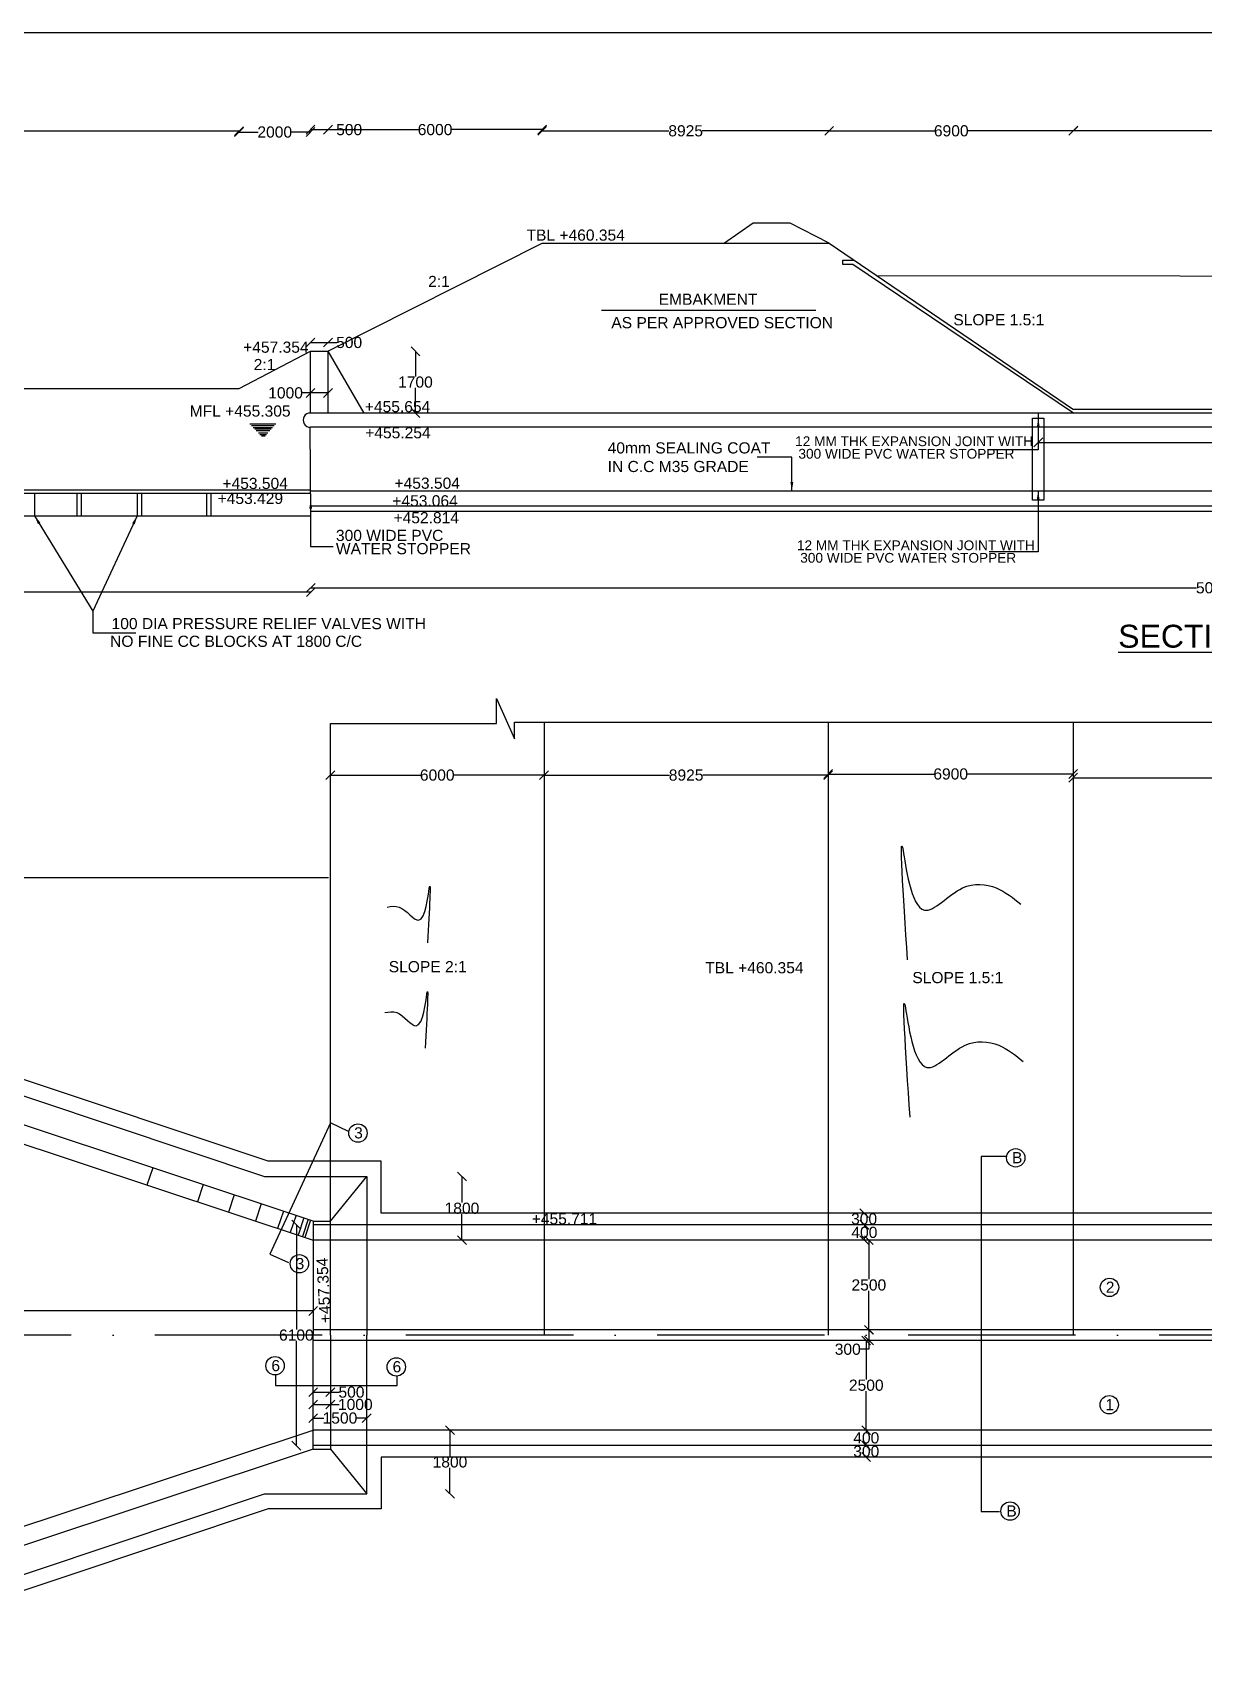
# Model space of a CAD drawing. Header units: millimetres. Extents: x 5124 to 6568637, y 2311 to 91879094.
# Drawn here: x 3592251 to 3604847, y 45939221 to 45956633 of the extents above; entities that cross this region are included whole.
import ezdxf

# ---------------------------------------------------------------- set-up
doc = ezdxf.new("R2010")
doc.units = ezdxf.units.MM
doc.header["$MEASUREMENT"] = 0
doc.linetypes.add('ACAD_ISO10W100', pattern=[18, 12, -3, 0, -3])
for name, color, linetype in [('DIMENSION', 7, 'Continuous'), ('DRAWING', 7, 'Continuous'), ('TEXT', 7, 'Continuous')]:
    doc.layers.add(name, color=color, linetype=linetype)
doc.styles.get("Standard").update_dxf_attribs({"font": 'arial.ttf', "height": 120})
doc.dimstyles.get("Standard").update_dxf_attribs({"dimtxt": 200, "dimasz": 110, "dimexe": 0.18, "dimexo": 0.0625, "dimgap": 0.09, "dimtad": 0, "dimtih": 1, "dimtoh": 1, "dimdec": 0, "dimzin": 0, "dimdsep": 46, "dimtxsty": 'Standard', "dimblk": 'OBLIQUE', "dimcen": 0.09, "dimse1": 1, "dimse2": 1, "dimadec": 0, "dimazin": 0, "dimtfac": 1, "dimtdec": 0, "dimtofl": 0, "dimtmove": 0, "dimatfit": 3, "dimfxl": 1, "dimtolj": 1, "dimtzin": 0, "dimarcsym": 0})

# ---------------------------------------------------------------- blocks, each defined once
blk = doc.blocks.new('_Oblique')
at = {"color": 0, "linetype": 'ByBlock', "lineweight": -2}
blk.add_line((-0.5, -0.5), (0.5, 0.5), dxfattribs=at)
blk = doc.blocks.new('*D78')
at = {"layer": 'Defpoints', "color": 0, "linetype": 'Continuous'}
for p in [(3594474, 45955570), (3588682, 45955535), (3594474, 45952805)]:
    blk.add_point(p, dxfattribs=at)
at = {"layer": 'DIMENSION', "color": 0, "linetype": 'Continuous', "lineweight": -2}
for p, q in [((3588682, 45955570), (3591358, 45955570)), ((3594474, 45955570), (3591798, 45955570))]:
    blk.add_line(p, q, dxfattribs=at)
at = {"layer": 'DIMENSION', "color": 0, "linetype": 'Continuous', "lineweight": -2, "xscale": 95, "yscale": 95, "zscale": 95, "rotation": 180}
blk.add_blockref('_Oblique', (3588682, 45955570), dxfattribs=at)
at = {"layer": 'DIMENSION', "color": 0, "linetype": 'Continuous', "lineweight": -2, "xscale": 95, "yscale": 95, "zscale": 95}
blk.add_blockref('_Oblique', (3594474, 45955570), dxfattribs=at)
at = {"layer": 'DIMENSION', "color": 0, "linetype": 'Continuous', "insert": (3591578, 45955570), "char_height": 120, "attachment_point": 5}
blk.add_mtext('\\A1;15050', dxfattribs=at)
blk = doc.blocks.new('*D79')
at = {"layer": 'Defpoints', "color": 0, "linetype": 'Continuous'}
for p in [(3595242, 45955561), (3595242, 45953204), (3594474, 45952805)]:
    blk.add_point(p, dxfattribs=at)
at = {"layer": 'DIMENSION', "color": 0, "linetype": 'Continuous', "lineweight": -2}
for p, q in [((3594474, 45955561), (3594678, 45955561)), ((3595242, 45955561), (3595038, 45955561))]:
    blk.add_line(p, q, dxfattribs=at)
at = {"layer": 'DIMENSION', "color": 0, "linetype": 'Continuous', "lineweight": -2, "xscale": 95, "yscale": 95, "zscale": 95, "rotation": 180}
blk.add_blockref('_Oblique', (3594474, 45955561), dxfattribs=at)
at = {"layer": 'DIMENSION', "color": 0, "linetype": 'Continuous', "lineweight": -2, "xscale": 95, "yscale": 95, "zscale": 95}
blk.add_blockref('_Oblique', (3595242, 45955561), dxfattribs=at)
at = {"layer": 'DIMENSION', "color": 0, "linetype": 'Continuous', "insert": (3594858, 45955561), "char_height": 120, "attachment_point": 5}
blk.add_mtext('\\A1;2000', dxfattribs=at)
blk = doc.blocks.new('*D80')
at = {"layer": 'Defpoints', "color": 0, "linetype": 'Continuous'}
for p in [(3595430, 45955587), (3595242, 45953204), (3595430, 45953204)]:
    blk.add_point(p, dxfattribs=at)
at = {"layer": 'DIMENSION', "color": 0, "linetype": 'Continuous', "lineweight": -2}
for p, q in [((3595242, 45955587), (3595430, 45955587)), ((3595430, 45955587), (3595526, 45955587))]:
    blk.add_line(p, q, dxfattribs=at)
at = {"layer": 'DIMENSION', "color": 0, "linetype": 'Continuous', "lineweight": -2, "xscale": 95, "yscale": 95, "zscale": 95, "rotation": 180}
blk.add_blockref('_Oblique', (3595242, 45955587), dxfattribs=at)
at = {"layer": 'DIMENSION', "color": 0, "linetype": 'Continuous', "lineweight": -2, "xscale": 95, "yscale": 95, "zscale": 95}
blk.add_blockref('_Oblique', (3595430, 45955587), dxfattribs=at)
at = {"layer": 'DIMENSION', "color": 0, "linetype": 'Continuous', "insert": (3595658, 45955587), "char_height": 120, "attachment_point": 5}
blk.add_mtext('\\A1;500', dxfattribs=at)
blk = doc.blocks.new('*D81')
at = {"layer": 'Defpoints', "color": 0, "linetype": 'Continuous'}
for p in [(3597733, 45955587), (3597733, 45954367), (3595430, 45953204)]:
    blk.add_point(p, dxfattribs=at)
at = {"layer": 'DIMENSION', "color": 0, "linetype": 'Continuous', "lineweight": -2}
for p, q in [((3595430, 45955587), (3596402, 45955587)), ((3597733, 45955587), (3596761, 45955587))]:
    blk.add_line(p, q, dxfattribs=at)
at = {"layer": 'DIMENSION', "color": 0, "linetype": 'Continuous', "lineweight": -2, "xscale": 95, "yscale": 95, "zscale": 95, "rotation": 180}
blk.add_blockref('_Oblique', (3595430, 45955587), dxfattribs=at)
at = {"layer": 'DIMENSION', "color": 0, "linetype": 'Continuous', "lineweight": -2, "xscale": 95, "yscale": 95, "zscale": 95}
blk.add_blockref('_Oblique', (3597733, 45955587), dxfattribs=at)
at = {"layer": 'DIMENSION', "color": 0, "linetype": 'Continuous', "insert": (3596582, 45955587), "char_height": 120, "attachment_point": 5}
blk.add_mtext('\\A1;6000', dxfattribs=at)
blk = doc.blocks.new('*D82')
at = {"layer": 'Defpoints', "color": 0, "linetype": 'Continuous'}
for p in [(3600820, 45955574), (3597733, 45954367), (3600820, 45954367)]:
    blk.add_point(p, dxfattribs=at)
at = {"layer": 'DIMENSION', "color": 0, "linetype": 'Continuous', "lineweight": -2}
for p, q in [((3597733, 45955574), (3599097, 45955574)), ((3600820, 45955574), (3599456, 45955574))]:
    blk.add_line(p, q, dxfattribs=at)
at = {"layer": 'DIMENSION', "color": 0, "linetype": 'Continuous', "lineweight": -2, "xscale": 95, "yscale": 95, "zscale": 95, "rotation": 180}
blk.add_blockref('_Oblique', (3597733, 45955574), dxfattribs=at)
at = {"layer": 'DIMENSION', "color": 0, "linetype": 'Continuous', "lineweight": -2, "xscale": 95, "yscale": 95, "zscale": 95}
blk.add_blockref('_Oblique', (3600820, 45955574), dxfattribs=at)
at = {"layer": 'DIMENSION', "color": 0, "linetype": 'Continuous', "insert": (3599277, 45955574), "char_height": 120, "attachment_point": 5}
blk.add_mtext('\\A1;8925', dxfattribs=at)
blk = doc.blocks.new('*D83')
at = {"layer": 'Defpoints', "color": 0, "linetype": 'Continuous'}
for p in [(3603446, 45955574), (3600820, 45954367), (3603446, 45952578)]:
    blk.add_point(p, dxfattribs=at)
at = {"layer": 'DIMENSION', "color": 0, "linetype": 'Continuous', "lineweight": -2}
for p, q in [((3600820, 45955574), (3601954, 45955574)), ((3603446, 45955574), (3602313, 45955574))]:
    blk.add_line(p, q, dxfattribs=at)
at = {"layer": 'DIMENSION', "color": 0, "linetype": 'Continuous', "lineweight": -2, "xscale": 95, "yscale": 95, "zscale": 95, "rotation": 180}
blk.add_blockref('_Oblique', (3600820, 45955574), dxfattribs=at)
at = {"layer": 'DIMENSION', "color": 0, "linetype": 'Continuous', "lineweight": -2, "xscale": 95, "yscale": 95, "zscale": 95}
blk.add_blockref('_Oblique', (3603446, 45955574), dxfattribs=at)
at = {"layer": 'DIMENSION', "color": 0, "linetype": 'Continuous', "insert": (3602133, 45955574), "char_height": 120, "attachment_point": 5}
blk.add_mtext('\\A1;6900', dxfattribs=at)
blk = doc.blocks.new('*D84')
at = {"layer": 'Defpoints', "color": 0, "linetype": 'Continuous'}
for p in [(3609024, 45955577), (3603446, 45952578), (3609024, 45952578)]:
    blk.add_point(p, dxfattribs=at)
at = {"layer": 'DIMENSION', "color": 0, "linetype": 'Continuous', "lineweight": -2}
for p, q in [((3603446, 45955577), (3606015, 45955577)), ((3609024, 45955577), (3606455, 45955577))]:
    blk.add_line(p, q, dxfattribs=at)
at = {"layer": 'DIMENSION', "color": 0, "linetype": 'Continuous', "lineweight": -2, "xscale": 95, "yscale": 95, "zscale": 95, "rotation": 180}
blk.add_blockref('_Oblique', (3603446, 45955577), dxfattribs=at)
at = {"layer": 'DIMENSION', "color": 0, "linetype": 'Continuous', "lineweight": -2, "xscale": 95, "yscale": 95, "zscale": 95}
blk.add_blockref('_Oblique', (3609024, 45955577), dxfattribs=at)
at = {"layer": 'DIMENSION', "color": 0, "linetype": 'Continuous', "insert": (3606235, 45955577), "char_height": 120, "attachment_point": 5}
blk.add_mtext('\\A1;14500', dxfattribs=at)
blk = doc.blocks.new('*D99')
at = {"layer": 'Defpoints', "color": 0, "linetype": 'Continuous'}
for p in [(3595245, 45951435), (3588520, 45950620), (3595245, 45950613)]:
    blk.add_point(p, dxfattribs=at)
at = {"layer": 'DIMENSION', "color": 0, "linetype": 'Continuous', "lineweight": -2}
for p, q in [((3588520, 45950613), (3591662, 45950613)), ((3595245, 45950613), (3592102, 45950613))]:
    blk.add_line(p, q, dxfattribs=at)
at = {"layer": 'DIMENSION', "color": 0, "linetype": 'Continuous', "lineweight": -2, "xscale": 95, "yscale": 95, "zscale": 95, "rotation": 180}
blk.add_blockref('_Oblique', (3588520, 45950613), dxfattribs=at)
at = {"layer": 'DIMENSION', "color": 0, "linetype": 'Continuous', "lineweight": -2, "xscale": 95, "yscale": 95, "zscale": 95}
blk.add_blockref('_Oblique', (3595245, 45950613), dxfattribs=at)
at = {"layer": 'DIMENSION', "color": 0, "linetype": 'Continuous', "insert": (3591882, 45950613), "char_height": 120, "attachment_point": 5}
blk.add_mtext('\\A1;17550', dxfattribs=at)
blk = doc.blocks.new('*D100')
at = {"layer": 'Defpoints', "color": 0, "linetype": 'Continuous'}
for p in [(3614752, 45951712), (3595244, 45951435), (3614752, 45950660)]:
    blk.add_point(p, dxfattribs=at)
at = {"layer": 'DIMENSION', "color": 0, "linetype": 'Continuous', "lineweight": -2}
for p, q in [((3595244, 45950660), (3604772, 45950660)), ((3614752, 45950660), (3605224, 45950660))]:
    blk.add_line(p, q, dxfattribs=at)
at = {"layer": 'DIMENSION', "color": 0, "linetype": 'Continuous', "lineweight": -2, "xscale": 95, "yscale": 95, "zscale": 95, "rotation": 180}
blk.add_blockref('_Oblique', (3595244, 45950660), dxfattribs=at)
at = {"layer": 'DIMENSION', "color": 0, "linetype": 'Continuous', "lineweight": -2, "xscale": 95, "yscale": 95, "zscale": 95}
blk.add_blockref('_Oblique', (3614752, 45950660), dxfattribs=at)
at = {"layer": 'DIMENSION', "color": 0, "linetype": 'Continuous', "insert": (3604998, 45950660), "char_height": 120, "attachment_point": 5}
blk.add_mtext('\\A1;50900', dxfattribs=at)
blk = doc.blocks.new('*D119')
at = {"layer": 'Defpoints', "color": 0, "linetype": 'Continuous'}
for p in [(3609392, 45952273), (3603069, 45952238), (3603069, 45952224)]:
    blk.add_point(p, dxfattribs=at)
at = {"layer": 'DIMENSION', "color": 0, "linetype": 'Continuous', "lineweight": -2}
for p, q in [((3603069, 45952224), (3606011, 45952224)), ((3609392, 45952224), (3606451, 45952224))]:
    blk.add_line(p, q, dxfattribs=at)
at = {"layer": 'DIMENSION', "color": 0, "linetype": 'Continuous', "lineweight": -2, "xscale": 95, "yscale": 95, "zscale": 95, "rotation": 180}
blk.add_blockref('_Oblique', (3603069, 45952224), dxfattribs=at)
at = {"layer": 'DIMENSION', "color": 0, "linetype": 'Continuous', "lineweight": -2, "xscale": 95, "yscale": 95, "zscale": 95}
blk.add_blockref('_Oblique', (3609392, 45952224), dxfattribs=at)
at = {"layer": 'DIMENSION', "color": 0, "linetype": 'Continuous', "insert": (3606231, 45952224), "char_height": 120, "attachment_point": 5}
blk.add_mtext('\\A1;16500', dxfattribs=at)
blk = doc.blocks.new('*D120')
at = {"layer": 'Defpoints', "color": 0, "linetype": 'Continuous'}
for p in [(3595430, 45953204), (3595430, 45952540), (3596371, 45952540)]:
    blk.add_point(p, dxfattribs=at)
at = {"layer": 'DIMENSION', "color": 0, "linetype": 'Continuous', "lineweight": -2}
for p, q in [((3596371, 45953204), (3596371, 45952933)), ((3596371, 45952540), (3596371, 45952810))]:
    blk.add_line(p, q, dxfattribs=at)
at = {"layer": 'DIMENSION', "color": 0, "linetype": 'Continuous', "lineweight": -2, "xscale": 95, "yscale": 95, "zscale": 95}
for p, rotation in [((3596371, 45953204), 90), ((3596371, 45952540), 270)]:
    blk.add_blockref('_Oblique', p, dxfattribs=dict(at, rotation=rotation))
at = {"layer": 'DIMENSION', "color": 0, "linetype": 'Continuous', "insert": (3596371, 45952872), "char_height": 120, "attachment_point": 5}
blk.add_mtext('\\A1;1700', dxfattribs=at)
blk = doc.blocks.new('*D121')
at = {"layer": 'Defpoints', "color": 0, "linetype": 'Continuous'}
for p in [(3595242, 45952756), (3595242, 45952756), (3595430, 45952756)]:
    blk.add_point(p, dxfattribs=at)
at = {"layer": 'DIMENSION', "color": 0, "linetype": 'Continuous', "lineweight": -2}
for p, q in [((3595242, 45952756), (3595148, 45952756)), ((3595430, 45952756), (3595242, 45952756))]:
    blk.add_line(p, q, dxfattribs=at)
at = {"layer": 'DIMENSION', "color": 0, "linetype": 'Continuous', "lineweight": -2, "xscale": 95, "yscale": 95, "zscale": 95, "rotation": 180}
blk.add_blockref('_Oblique', (3595242, 45952756), dxfattribs=at)
at = {"layer": 'DIMENSION', "color": 0, "linetype": 'Continuous', "lineweight": -2, "xscale": 95, "yscale": 95, "zscale": 95}
blk.add_blockref('_Oblique', (3595430, 45952756), dxfattribs=at)
at = {"layer": 'DIMENSION', "color": 0, "linetype": 'Continuous', "insert": (3594974, 45952756), "char_height": 120, "attachment_point": 5}
blk.add_mtext('\\A1;1000', dxfattribs=at)
blk = doc.blocks.new('*D122')
at = {"layer": 'Defpoints', "color": 0, "linetype": 'Continuous'}
for p in [(3595242, 45953204), (3595430, 45953298), (3595430, 45953204)]:
    blk.add_point(p, dxfattribs=at)
at = {"layer": 'DIMENSION', "color": 0, "linetype": 'Continuous', "lineweight": -2}
for p, q in [((3595242, 45953298), (3595430, 45953298)), ((3595430, 45953298), (3595526, 45953298))]:
    blk.add_line(p, q, dxfattribs=at)
at = {"layer": 'DIMENSION', "color": 0, "linetype": 'Continuous', "lineweight": -2, "xscale": 95, "yscale": 95, "zscale": 95, "rotation": 180}
blk.add_blockref('_Oblique', (3595242, 45953298), dxfattribs=at)
at = {"layer": 'DIMENSION', "color": 0, "linetype": 'Continuous', "lineweight": -2, "xscale": 95, "yscale": 95, "zscale": 95}
blk.add_blockref('_Oblique', (3595430, 45953298), dxfattribs=at)
at = {"layer": 'DIMENSION', "color": 0, "linetype": 'Continuous', "insert": (3595658, 45953298), "char_height": 120, "attachment_point": 5}
blk.add_mtext('\\A1;500', dxfattribs=at)
blk = doc.blocks.new('*D123')
at = {"layer": 'Defpoints', "color": 0, "linetype": 'Continuous'}
for p in [(3595456, 45948608), (3597754, 45948646), (3597754, 45948608)]:
    blk.add_point(p, dxfattribs=at)
at = {"layer": 'DIMENSION', "color": 0, "linetype": 'Continuous', "lineweight": -2}
for p, q in [((3595456, 45948646), (3596425, 45948646)), ((3597754, 45948646), (3596784, 45948646))]:
    blk.add_line(p, q, dxfattribs=at)
at = {"layer": 'DIMENSION', "color": 0, "linetype": 'Continuous', "lineweight": -2, "xscale": 95, "yscale": 95, "zscale": 95, "rotation": 180}
blk.add_blockref('_Oblique', (3595456, 45948646), dxfattribs=at)
at = {"layer": 'DIMENSION', "color": 0, "linetype": 'Continuous', "lineweight": -2, "xscale": 95, "yscale": 95, "zscale": 95}
blk.add_blockref('_Oblique', (3597754, 45948646), dxfattribs=at)
at = {"layer": 'DIMENSION', "color": 0, "linetype": 'Continuous', "insert": (3596605, 45948646), "char_height": 120, "attachment_point": 5}
blk.add_mtext('\\A1;6000', dxfattribs=at)
blk = doc.blocks.new('*D124')
at = {"layer": 'Defpoints', "color": 0, "linetype": 'Continuous'}
for p in [(3597754, 45948646), (3600810, 45948646), (3600810, 45948646)]:
    blk.add_point(p, dxfattribs=at)
at = {"layer": 'DIMENSION', "color": 0, "linetype": 'Continuous', "lineweight": -2}
for p, q in [((3597754, 45948646), (3599102, 45948646)), ((3600810, 45948646), (3599462, 45948646))]:
    blk.add_line(p, q, dxfattribs=at)
at = {"layer": 'DIMENSION', "color": 0, "linetype": 'Continuous', "lineweight": -2, "xscale": 95, "yscale": 95, "zscale": 95, "rotation": 180}
blk.add_blockref('_Oblique', (3597754, 45948646), dxfattribs=at)
at = {"layer": 'DIMENSION', "color": 0, "linetype": 'Continuous', "lineweight": -2, "xscale": 95, "yscale": 95, "zscale": 95}
blk.add_blockref('_Oblique', (3600810, 45948646), dxfattribs=at)
at = {"layer": 'DIMENSION', "color": 0, "linetype": 'Continuous', "insert": (3599282, 45948646), "char_height": 120, "attachment_point": 5}
blk.add_mtext('\\A1;8925', dxfattribs=at)
blk = doc.blocks.new('*D125')
at = {"layer": 'Defpoints', "color": 0, "linetype": 'Continuous'}
for p in [(3600810, 45948764), (3603444, 45948764), (3603444, 45948658)]:
    blk.add_point(p, dxfattribs=at)
at = {"layer": 'DIMENSION', "color": 0, "linetype": 'Continuous', "lineweight": -2}
for p, q in [((3600810, 45948658), (3601948, 45948658)), ((3603444, 45948658), (3602306, 45948658))]:
    blk.add_line(p, q, dxfattribs=at)
at = {"layer": 'DIMENSION', "color": 0, "linetype": 'Continuous', "lineweight": -2, "xscale": 95, "yscale": 95, "zscale": 95, "rotation": 180}
blk.add_blockref('_Oblique', (3600810, 45948658), dxfattribs=at)
at = {"layer": 'DIMENSION', "color": 0, "linetype": 'Continuous', "lineweight": -2, "xscale": 95, "yscale": 95, "zscale": 95}
blk.add_blockref('_Oblique', (3603444, 45948658), dxfattribs=at)
at = {"layer": 'DIMENSION', "color": 0, "linetype": 'Continuous', "insert": (3602127, 45948658), "char_height": 120, "attachment_point": 5}
blk.add_mtext('\\A1;6900', dxfattribs=at)
blk = doc.blocks.new('*D126')
at = {"layer": 'Defpoints', "color": 0, "linetype": 'Continuous'}
for p in [(3603444, 45948658), (3609013, 45948658), (3609013, 45948618)]:
    blk.add_point(p, dxfattribs=at)
at = {"layer": 'DIMENSION', "color": 0, "linetype": 'Continuous', "lineweight": -2}
for p, q in [((3603444, 45948618), (3606008, 45948618)), ((3609013, 45948618), (3606448, 45948618))]:
    blk.add_line(p, q, dxfattribs=at)
at = {"layer": 'DIMENSION', "color": 0, "linetype": 'Continuous', "lineweight": -2, "xscale": 95, "yscale": 95, "zscale": 95, "rotation": 180}
blk.add_blockref('_Oblique', (3603444, 45948618), dxfattribs=at)
at = {"layer": 'DIMENSION', "color": 0, "linetype": 'Continuous', "lineweight": -2, "xscale": 95, "yscale": 95, "zscale": 95}
blk.add_blockref('_Oblique', (3609013, 45948618), dxfattribs=at)
at = {"layer": 'DIMENSION', "color": 0, "linetype": 'Continuous', "insert": (3606228, 45948618), "char_height": 120, "attachment_point": 5}
blk.add_mtext('\\A1;14500', dxfattribs=at)
blk = doc.blocks.new('*D135')
at = {"layer": 'Defpoints', "color": 0, "linetype": 'Continuous'}
for p in [(3588516, 45942873), (3595271, 45942884), (3595271, 45942873)]:
    blk.add_point(p, dxfattribs=at)
at = {"layer": 'DIMENSION', "color": 0, "linetype": 'Continuous', "lineweight": -2}
for p, q in [((3588516, 45942884), (3591673, 45942884)), ((3595271, 45942884), (3592113, 45942884))]:
    blk.add_line(p, q, dxfattribs=at)
at = {"layer": 'DIMENSION', "color": 0, "linetype": 'Continuous', "lineweight": -2, "xscale": 95, "yscale": 95, "zscale": 95, "rotation": 180}
blk.add_blockref('_Oblique', (3588516, 45942884), dxfattribs=at)
at = {"layer": 'DIMENSION', "color": 0, "linetype": 'Continuous', "lineweight": -2, "xscale": 95, "yscale": 95, "zscale": 95}
blk.add_blockref('_Oblique', (3595271, 45942884), dxfattribs=at)
at = {"layer": 'DIMENSION', "color": 0, "linetype": 'Continuous', "insert": (3591893, 45942884), "char_height": 120, "attachment_point": 5}
blk.add_mtext('\\A1;17550', dxfattribs=at)
blk = doc.blocks.new('*D142')
at = {"layer": 'Defpoints', "color": 0, "linetype": 'Continuous'}
for p in [(3595271, 45943812), (3595090, 45941436), (3595271, 45941436)]:
    blk.add_point(p, dxfattribs=at)
at = {"layer": 'DIMENSION', "color": 0, "linetype": 'Continuous', "lineweight": -2}
for p, q in [((3595090, 45943812), (3595090, 45942685)), ((3595090, 45941436), (3595090, 45942563))]:
    blk.add_line(p, q, dxfattribs=at)
at = {"layer": 'DIMENSION', "color": 0, "linetype": 'Continuous', "lineweight": -2, "xscale": 95, "yscale": 95, "zscale": 95}
for p, rotation in [((3595090, 45943812), 90), ((3595090, 45941436), 270)]:
    blk.add_blockref('_Oblique', p, dxfattribs=dict(at, rotation=rotation))
at = {"layer": 'DIMENSION', "color": 0, "linetype": 'Continuous', "insert": (3595090, 45942624), "char_height": 120, "attachment_point": 5}
blk.add_mtext('\\A1;6100', dxfattribs=at)
blk = doc.blocks.new('*D143')
at = {"layer": 'Defpoints', "color": 0, "linetype": 'Continuous'}
for p in [(3595847, 45944330), (3595847, 45943645), (3596871, 45943645)]:
    blk.add_point(p, dxfattribs=at)
at = {"layer": 'DIMENSION', "color": 0, "linetype": 'Continuous', "lineweight": -2}
for p, q in [((3596871, 45944330), (3596871, 45944049)), ((3596871, 45943645), (3596871, 45943926))]:
    blk.add_line(p, q, dxfattribs=at)
at = {"layer": 'DIMENSION', "color": 0, "linetype": 'Continuous', "lineweight": -2, "xscale": 95, "yscale": 95, "zscale": 95}
for p, rotation in [((3596871, 45944330), 90), ((3596871, 45943645), 270)]:
    blk.add_blockref('_Oblique', p, dxfattribs=dict(at, rotation=rotation))
at = {"layer": 'DIMENSION', "color": 0, "linetype": 'Continuous', "insert": (3596871, 45943988), "char_height": 120, "attachment_point": 5}
blk.add_mtext('\\A1;1800', dxfattribs=at)
blk = doc.blocks.new('*D144')
at = {"layer": 'Defpoints', "color": 0, "linetype": 'Continuous'}
for p in [(3595847, 45941603), (3596742, 45941603), (3595847, 45940918)]:
    blk.add_point(p, dxfattribs=at)
at = {"layer": 'DIMENSION', "color": 0, "linetype": 'Continuous', "lineweight": -2}
for p, q in [((3596742, 45941603), (3596742, 45941322)), ((3596742, 45940918), (3596742, 45941199))]:
    blk.add_line(p, q, dxfattribs=at)
at = {"layer": 'DIMENSION', "color": 0, "linetype": 'Continuous', "lineweight": -2, "xscale": 95, "yscale": 95, "zscale": 95}
for p, rotation in [((3596742, 45941603), 90), ((3596742, 45940918), 270)]:
    blk.add_blockref('_Oblique', p, dxfattribs=dict(at, rotation=rotation))
at = {"layer": 'DIMENSION', "color": 0, "linetype": 'Continuous', "insert": (3596742, 45941260), "char_height": 120, "attachment_point": 5}
blk.add_mtext('\\A1;1800', dxfattribs=at)
blk = doc.blocks.new('*D145')
at = {"layer": 'Defpoints', "color": 0, "linetype": 'Continuous'}
for p in [(3595271, 45941732), (3595847, 45941732), (3595847, 45941732)]:
    blk.add_point(p, dxfattribs=at)
at = {"layer": 'DIMENSION', "color": 0, "linetype": 'Continuous', "lineweight": -2}
for p, q in [((3595271, 45941732), (3595386, 45941732)), ((3595847, 45941732), (3595732, 45941732))]:
    blk.add_line(p, q, dxfattribs=at)
at = {"layer": 'DIMENSION', "color": 0, "linetype": 'Continuous', "lineweight": -2, "xscale": 95, "yscale": 95, "zscale": 95, "rotation": 180}
blk.add_blockref('_Oblique', (3595271, 45941732), dxfattribs=at)
at = {"layer": 'DIMENSION', "color": 0, "linetype": 'Continuous', "lineweight": -2, "xscale": 95, "yscale": 95, "zscale": 95}
blk.add_blockref('_Oblique', (3595847, 45941732), dxfattribs=at)
at = {"layer": 'DIMENSION', "color": 0, "linetype": 'Continuous', "insert": (3595559, 45941732), "char_height": 120, "attachment_point": 5}
blk.add_mtext('\\A1;1500', dxfattribs=at)
blk = doc.blocks.new('*D146')
at = {"layer": 'Defpoints', "color": 0, "linetype": 'Continuous'}
for p in [(3595271, 45941878), (3595456, 45941878), (3595456, 45941878)]:
    blk.add_point(p, dxfattribs=at)
at = {"layer": 'DIMENSION', "color": 0, "linetype": 'Continuous', "lineweight": -2}
for p, q in [((3595271, 45941878), (3595456, 45941878)), ((3595456, 45941878), (3595551, 45941878))]:
    blk.add_line(p, q, dxfattribs=at)
at = {"layer": 'DIMENSION', "color": 0, "linetype": 'Continuous', "lineweight": -2, "xscale": 95, "yscale": 95, "zscale": 95, "rotation": 180}
blk.add_blockref('_Oblique', (3595271, 45941878), dxfattribs=at)
at = {"layer": 'DIMENSION', "color": 0, "linetype": 'Continuous', "lineweight": -2, "xscale": 95, "yscale": 95, "zscale": 95}
blk.add_blockref('_Oblique', (3595456, 45941878), dxfattribs=at)
at = {"layer": 'DIMENSION', "color": 0, "linetype": 'Continuous', "insert": (3595724, 45941878), "char_height": 120, "attachment_point": 5}
blk.add_mtext('\\A1;1000', dxfattribs=at)
blk = doc.blocks.new('*D147')
at = {"layer": 'Defpoints', "color": 0, "linetype": 'Continuous'}
for p in [(3595271, 45942011), (3595456, 45942011), (3595456, 45942011)]:
    blk.add_point(p, dxfattribs=at)
at = {"layer": 'DIMENSION', "color": 0, "linetype": 'Continuous', "lineweight": -2}
for p, q in [((3595271, 45942011), (3595456, 45942011)), ((3595456, 45942011), (3595551, 45942011))]:
    blk.add_line(p, q, dxfattribs=at)
at = {"layer": 'DIMENSION', "color": 0, "linetype": 'Continuous', "lineweight": -2, "xscale": 95, "yscale": 95, "zscale": 95, "rotation": 180}
blk.add_blockref('_Oblique', (3595271, 45942011), dxfattribs=at)
at = {"layer": 'DIMENSION', "color": 0, "linetype": 'Continuous', "lineweight": -2, "xscale": 95, "yscale": 95, "zscale": 95}
blk.add_blockref('_Oblique', (3595456, 45942011), dxfattribs=at)
at = {"layer": 'DIMENSION', "color": 0, "linetype": 'Continuous', "insert": (3595683, 45942011), "char_height": 120, "attachment_point": 5}
blk.add_mtext('\\A1;500', dxfattribs=at)
blk = doc.blocks.new('*D148')
at = {"layer": 'Defpoints', "color": 0, "linetype": 'Continuous'}
for p in [(3601196, 45943935), (3601196, 45943935), (3601196, 45943812)]:
    blk.add_point(p, dxfattribs=at)
at = {"layer": 'DIMENSION', "color": 0, "linetype": 'Continuous', "lineweight": -2}
for p, q in [((3601196, 45943935), (3601196, 45943935)), ((3601196, 45943812), (3601196, 45943812))]:
    blk.add_line(p, q, dxfattribs=at)
at = {"layer": 'DIMENSION', "color": 0, "linetype": 'Continuous', "lineweight": -2, "xscale": 95, "yscale": 95, "zscale": 95}
for p, rotation in [((3601196, 45943935), 90), ((3601196, 45943812), 270)]:
    blk.add_blockref('_Oblique', p, dxfattribs=dict(at, rotation=rotation))
at = {"layer": 'DIMENSION', "color": 0, "linetype": 'Continuous', "insert": (3601196, 45943874), "char_height": 120, "attachment_point": 5}
blk.add_mtext('\\A1;300', dxfattribs=at)
blk = doc.blocks.new('*D149')
at = {"layer": 'Defpoints', "color": 0, "linetype": 'Continuous'}
for p in [(3601420, 45943812), (3601199, 45943645), (3601420, 45943645)]:
    blk.add_point(p, dxfattribs=at)
at = {"layer": 'DIMENSION', "color": 0, "linetype": 'Continuous', "lineweight": -2}
for p, q in [((3601199, 45943812), (3601199, 45943790)), ((3601199, 45943645), (3601199, 45943667))]:
    blk.add_line(p, q, dxfattribs=at)
at = {"layer": 'DIMENSION', "color": 0, "linetype": 'Continuous', "lineweight": -2, "xscale": 95, "yscale": 95, "zscale": 95}
for p, rotation in [((3601199, 45943812), 90), ((3601199, 45943645), 270)]:
    blk.add_blockref('_Oblique', p, dxfattribs=dict(at, rotation=rotation))
at = {"layer": 'DIMENSION', "color": 0, "linetype": 'Continuous', "insert": (3601199, 45943729), "char_height": 120, "attachment_point": 5}
blk.add_mtext('\\A1;400', dxfattribs=at)
blk = doc.blocks.new('*D150')
at = {"layer": 'Defpoints', "color": 0, "linetype": 'Continuous'}
for p in [(3601199, 45943645), (3601199, 45942681), (3601247, 45942681)]:
    blk.add_point(p, dxfattribs=at)
at = {"layer": 'DIMENSION', "color": 0, "linetype": 'Continuous', "lineweight": -2}
for p, q in [((3601247, 45943645), (3601247, 45943225)), ((3601247, 45942681), (3601247, 45943102))]:
    blk.add_line(p, q, dxfattribs=at)
at = {"layer": 'DIMENSION', "color": 0, "linetype": 'Continuous', "lineweight": -2, "xscale": 95, "yscale": 95, "zscale": 95}
for p, rotation in [((3601247, 45943645), 90), ((3601247, 45942681), 270)]:
    blk.add_blockref('_Oblique', p, dxfattribs=dict(at, rotation=rotation))
at = {"layer": 'DIMENSION', "color": 0, "linetype": 'Continuous', "insert": (3601247, 45943163), "char_height": 120, "attachment_point": 5}
blk.add_mtext('\\A1;2500', dxfattribs=at)
blk = doc.blocks.new('*D151')
at = {"layer": 'Defpoints', "color": 0, "linetype": 'Continuous'}
for p in [(3601248, 45942681), (3601248, 45942567), (3601248, 45942567)]:
    blk.add_point(p, dxfattribs=at)
at = {"layer": 'DIMENSION', "color": 0, "linetype": 'Continuous', "lineweight": -2}
for p, q in [((3601248, 45942681), (3601248, 45942567)), ((3601248, 45942567), (3601248, 45942472)), ((3601248, 45942472), (3601152, 45942472))]:
    blk.add_line(p, q, dxfattribs=at)
at = {"layer": 'DIMENSION', "color": 0, "linetype": 'Continuous', "lineweight": -2, "xscale": 95, "yscale": 95, "zscale": 95}
for p, rotation in [((3601248, 45942681), 90), ((3601248, 45942567), 270)]:
    blk.add_blockref('_Oblique', p, dxfattribs=dict(at, rotation=rotation))
at = {"layer": 'DIMENSION', "color": 0, "linetype": 'Continuous', "insert": (3601020, 45942472), "char_height": 120, "attachment_point": 5}
blk.add_mtext('\\A1;300', dxfattribs=at)
blk = doc.blocks.new('*D152')
at = {"layer": 'Defpoints', "color": 0, "linetype": 'Continuous'}
for p in [(3601219, 45942567), (3601248, 45942567), (3601251, 45941603)]:
    blk.add_point(p, dxfattribs=at)
at = {"layer": 'DIMENSION', "color": 0, "linetype": 'Continuous', "lineweight": -2}
for p, q in [((3601219, 45942567), (3601219, 45942146)), ((3601219, 45941603), (3601219, 45942023))]:
    blk.add_line(p, q, dxfattribs=at)
at = {"layer": 'DIMENSION', "color": 0, "linetype": 'Continuous', "lineweight": -2, "xscale": 95, "yscale": 95, "zscale": 95}
for p, rotation in [((3601219, 45942567), 90), ((3601219, 45941603), 270)]:
    blk.add_blockref('_Oblique', p, dxfattribs=dict(at, rotation=rotation))
at = {"layer": 'DIMENSION', "color": 0, "linetype": 'Continuous', "insert": (3601219, 45942085), "char_height": 120, "attachment_point": 5}
blk.add_mtext('\\A1;2500', dxfattribs=at)
blk = doc.blocks.new('*D153')
at = {"layer": 'Defpoints', "color": 0, "linetype": 'Continuous'}
for p in [(3601219, 45941603), (3601219, 45941436), (3601219, 45941436)]:
    blk.add_point(p, dxfattribs=at)
at = {"layer": 'DIMENSION', "color": 0, "linetype": 'Continuous', "lineweight": -2}
for p, q in [((3601219, 45941603), (3601219, 45941581)), ((3601219, 45941436), (3601219, 45941458))]:
    blk.add_line(p, q, dxfattribs=at)
at = {"layer": 'DIMENSION', "color": 0, "linetype": 'Continuous', "lineweight": -2, "xscale": 95, "yscale": 95, "zscale": 95}
for p, rotation in [((3601219, 45941603), 90), ((3601219, 45941436), 270)]:
    blk.add_blockref('_Oblique', p, dxfattribs=dict(at, rotation=rotation))
at = {"layer": 'DIMENSION', "color": 0, "linetype": 'Continuous', "insert": (3601219, 45941519), "char_height": 120, "attachment_point": 5}
blk.add_mtext('\\A1;400', dxfattribs=at)
blk = doc.blocks.new('*D154')
at = {"layer": 'Defpoints', "color": 0, "linetype": 'Continuous'}
for p in [(3601219, 45941436), (3601219, 45941313), (3601219, 45941313)]:
    blk.add_point(p, dxfattribs=at)
at = {"layer": 'DIMENSION', "color": 0, "linetype": 'Continuous', "lineweight": -2}
for p, q in [((3601219, 45941436), (3601219, 45941436)), ((3601219, 45941313), (3601219, 45941313))]:
    blk.add_line(p, q, dxfattribs=at)
at = {"layer": 'DIMENSION', "color": 0, "linetype": 'Continuous', "lineweight": -2, "xscale": 95, "yscale": 95, "zscale": 95}
for p, rotation in [((3601219, 45941436), 90), ((3601219, 45941313), 270)]:
    blk.add_blockref('_Oblique', p, dxfattribs=dict(at, rotation=rotation))
at = {"layer": 'DIMENSION', "color": 0, "linetype": 'Continuous', "insert": (3601219, 45941374), "char_height": 120, "attachment_point": 5}
blk.add_mtext('\\A1;300', dxfattribs=at)

msp = doc.modelspace()

# ---------------------------------------------------------------- linework, layer by layer
at = {"layer": 'DIMENSION', "linetype": 'Continuous'}
msp.add_lwpolyline([(3592901, 45950409.5), (3592901, 45950178), (3593364, 45950178)], dxfattribs=at)
for centre in [(3595752.2, 45944797.3), (3602826.7, 45944530.8), (3595122.8, 45943391.2), (3603835.2, 45943137.8), (3594861.8, 45942294.8), (3596165.3, 45942282.7), (3603831.7, 45941875.3), (3602766.2, 45940731.8)]:
    msp.add_circle(centre, 98.8, dxfattribs=at)
at = {"layer": 'DRAWING', "linetype": 'Continuous'}
for points in [[(3584558.5, 45956633), (3629157, 45956633), (3629157, 45928571.5), (3584558.5, 45928571.5)], [(3603008, 45952484.5), (3603128.5, 45952484.5), (3603128.5, 45951601.5), (3603008, 45951601.5)]]:
    msp.add_lwpolyline(points, close=True, dxfattribs=at)
for points in [[(3600820, 45954367.1), (3600399.7, 45954582.5), (3600002.6, 45954582.5), (3599692.9, 45954367.1)], [(3595430.5, 45953204), (3597733.1, 45954367.1), (3600820, 45954367.1), (3603446.5, 45952578.5)], [(3603446.5, 45952539.5), (3601075.8, 45954138.7), (3600967.9, 45954138.7), (3600967.9, 45954183.5), (3601088.2, 45954184.5)], [(3601329.9, 45954019.9), (3611130.2, 45954007.6)], [(3598372.9, 45953646.2), (3600677.9, 45953646.2)], [(3588497.5, 45951675.1), (3588497.5, 45952805.3), (3594473.6, 45952805.3), (3595242.5, 45953204)], [(3595242.5, 45952539.5), (3595242.5, 45953204), (3595430.5, 45953204), (3595430.5, 45952539.5)], [(3595430.5, 45953204), (3595816.9, 45952539.5)], [(3609339.5, 45952539.5), (3595242.5, 45952539.5)], [(3603069, 45952539.5), (3603069, 45952387.5)], [(3609023.5, 45952578.5), (3603446.5, 45952578.5)], [(3594588.4, 45952424.7), (3594867.9, 45952424.7)], [(3594606.6, 45952405.6), (3594851.7, 45952405.6)], [(3594626.1, 45952385.1), (3594834.4, 45952385.1)], [(3594642, 45952368.5), (3594820.3, 45952368.5)], [(3594658.1, 45952351.6), (3594806, 45952351.6)], [(3594682.5, 45952326.1), (3594784.4, 45952326.1)], [(3594698.1, 45952309.7), (3594770.5, 45952309.7)], [(3594713.9, 45952293.1), (3594756.5, 45952293.1)], [(3595245, 45951435), (3595239.4, 45952387.4)], [(3609339.5, 45952387.5), (3595242.5, 45952387.5)], [(3588497.5, 45951675.1), (3588346.6, 45951675.1), (3588346.6, 45951241.4), (3588514.4, 45951241.4), (3588524.7, 45951241.4), (3588579, 45951434.5), (3595245, 45951435)], [(3595243.4, 45951709.8), (3588497.3, 45951709.8)], [(3595243.6, 45951675.1), (3588497.5, 45951675.1)], [(3592274.7, 45951675.1), (3592274.7, 45951434.6)], [(3592730.8, 45951675.1), (3592730.8, 45951434.6)], [(3592777.5, 45951675.1), (3592777.6, 45951434.6)], [(3593378.5, 45951675.1), (3593378.6, 45951434.6)], [(3593425.3, 45951675.1), (3593425.3, 45951434.6)], [(3594123.6, 45951675.1), (3594123.6, 45951434.6)], [(3594170.3, 45951675.1), (3594170.4, 45951434.6)], [(3603068, 45951703.5), (3603068, 45951538)], [(3609339.5, 45951538), (3595242.5, 45951538)], [(3609339.5, 45951480.5), (3595242.5, 45951480.5)], [(3595456, 45949199.6), (3597242, 45949199.6), (3597242, 45949470.6), (3597436.4, 45949037.1), (3597436.4, 45949214), (3606239, 45949214), (3608429.7, 45949214), (3608560.4, 45949033.6), (3608560.4, 45949377.1), (3608691.1, 45949177.9), (3613492.7, 45949177.9), (3613635.1, 45948998.2), (3613635.1, 45949362.7), (3613747.8, 45949170.1), (3614567.7, 45949170.1), (3614567.7, 45949122.4), (3622276, 45949122.4), (3622276, 45948165.3), (3622129.8, 45948165.3), (3622426.3, 45948065.2), (3622234.2, 45948065.2), (3622234.2, 45940408.6)], [(3595456, 45942624), (3595456, 45949199.6)], [(3597753.5, 45949214), (3597753.5, 45942624)], [(3600810, 45949214), (3600810, 45942624)], [(3603444.1, 45949214), (3603444.1, 45942624)], [(3596003.4, 45944493.2), (3594788.6, 45944493.2), (3589186.2, 45946361.1), (3589186.2, 45947933.6), (3588356.2, 45947933.6), (3588356.2, 45945884.5), (3588518.5, 45945884.5), (3595271, 45943645.1)], [(3595271, 45943850.7), (3588724, 45946026.9), (3588724, 45947771), (3588522.4, 45947771), (3588522.4, 45942624)], [(3588724, 45947771), (3589016, 45947771), (3589016, 45946248.1), (3594747.3, 45944330), (3595847.1, 45944330), (3595847.1, 45942624)], [(3588724, 45947543.8), (3595436.8, 45947543.8)], [(3595651, 45944815.5), (3595456, 45944906.5), (3594806, 45943495), (3595005.5, 45943405.5)], [(3593545.6, 45944424.2), (3593483.7, 45944237.8)], [(3596003.4, 45943935.2), (3596003.4, 45944493.2)], [(3602728, 45944543.5), (3602454, 45944543.5), (3602454, 45940727.5), (3602651.5, 45940727.5)], [(3595456.2, 45943850.7), (3595847.1, 45944330)], [(3594087.8, 45944244.4), (3594026, 45944057.9)], [(3594422.2, 45944133.5), (3594360.3, 45943947.1)], [(3594713, 45944037), (3594651.2, 45943850.6)], [(3594951, 45943958.1), (3594889.2, 45943771.7)], [(3595086.7, 45943913.1), (3595024.9, 45943726.7)], [(3613828.1, 45943935.2), (3596003.4, 45943935.2)], [(3595171.5, 45943885), (3595109.7, 45943698.5)], [(3595217, 45943869.9), (3595155.1, 45943683.5)], [(3595243.4, 45943861.1), (3595181.6, 45943674.7)], [(3595243.4, 45943861.1), (3595181.6, 45943674.7)], [(3595271, 45943850.7), (3595271, 45942624)], [(3595271, 45943850.7), (3595456.2, 45943850.7)], [(3614741.6, 45943812), (3595271, 45943812)], [(3614741.6, 45943645.1), (3595271, 45943645.1)], [(3614741.6, 45942681.4), (3595271, 45942681.4)], [(3588724, 45937477), (3589016, 45937477), (3589016, 45938999.9), (3594747.3, 45940918), (3595847.1, 45940918), (3595847.1, 45942624)], [(3595271, 45941397.3), (3595271, 45942624)], [(3614741.6, 45942566.6), (3595271, 45942566.6)], [(3595456, 45942624), (3595456, 45941397.3)], [(3594864.5, 45942193), (3594864.5, 45942082.5), (3596175, 45942082.5), (3596175, 45942186.5)], [(3596003.4, 45940754.8), (3594788.6, 45940754.8), (3589186.2, 45938886.9), (3589186.2, 45937314.4), (3588356.2, 45937314.4), (3588356.2, 45939363.5), (3588518.5, 45939363.5), (3595271, 45941602.9)], [(3614741.6, 45941602.9), (3595271, 45941602.9)], [(3595271, 45941397.3), (3588724, 45939221.1), (3588724, 45937477), (3588522.4, 45937477), (3588522.4, 45939363.5)], [(3614741.6, 45941436), (3595271, 45941436)], [(3595271, 45941397.3), (3595456.2, 45941397.3)], [(3595456.2, 45941397.3), (3595847.1, 45940918)], [(3613828.1, 45941312.8), (3596003.4, 45941312.8)], [(3596003.4, 45941312.8), (3596003.4, 45940754.8)]]:
    msp.add_lwpolyline(points, dxfattribs=at)
at = {"layer": 'DRAWING', "linetype": 'Continuous', "const_width": 12}
msp.add_lwpolyline([(3609392, 45951701.5), (3595242.5, 45951701.5)], dxfattribs=at)
at = {"layer": 'DRAWING', "linetype": 'ACAD_ISO10W100', "ltscale": 150}
msp.add_lwpolyline([(3622370, 45942624), (3585220.5, 45942624)], dxfattribs=at)
at = {"layer": 'DRAWING', "linetype": 'Continuous'}
msp.add_arc((3595239, 45952463.5), 76.1, 87.36324, 272.63676, dxfattribs=at)
for points in [[(3601663.8, 45946660.6), (3601614.4, 45947835.3), (3601844.6, 45947194.6), (3602255.8, 45947432.8), (3602617.7, 45947432.8), (3602880.9, 45947260.3)], [(3596067.3, 45947227), (3596195.2, 45947227), (3596405, 45947086.5), (3596520.1, 45947428.9), (3596499.7, 45946843.8)], [(3596041.8, 45946092.4), (3596169.7, 45946092.4), (3596379.5, 45945951.9), (3596494.6, 45946294.3), (3596474.1, 45945709.2)], [(3601689.9, 45944968.5), (3601640.6, 45946143.2), (3601870.8, 45945502.5), (3602282, 45945740.6), (3602643.8, 45945740.6), (3602907, 45945568.1)]]:
    msp.add_spline(points, degree=3, dxfattribs=at)

# ---------------------------------------------------------------- texts
at = {"layer": 'TEXT'}
for s, height, p in [('TBL +460.354', 120, (3597565.2, 45954393.2)), ('2:1', 120, (3596507.2, 45953894.7)), ('EMBAKMENT', 120, (3598986.5, 45953703.5)), ('AS PER APPROVED SECTION', 120, (3598477.5, 45953451.5)), ('SLOPE 1.5:1', 120, (3602155.5, 45953483)), ('+457.354', 120, (3594518.1, 45953188)), ('2:1', 120, (3594631.6, 45953001)), ('MFL +455.305', 120, (3593942.7, 45952501.1)), ('+455.654', 120, (3595826.6, 45952548.6)), ('+455.254', 120, (3595830.6, 45952268)), ('12 MM THK EXPANSION JOINT WITH ', 105, (3600454.1, 45952183.9)), ('300 WIDE PVC WATER STOPPER  ', 105, (3600489.6, 45952049.3)), ('+453.504', 120, (3594295.1, 45951723.1)), ('+453.504', 120, (3596145.6, 45951725.5)), ('+453.429', 120, (3594243.6, 45951562.1)), ('+453.064', 120, (3596122.5, 45951535.6)), ('+452.814', 120, (3596135.1, 45951354.1)), (' WATER STOPPER  ', 120, (3595469, 45951021.5)), ('12 MM THK EXPANSION JOINT WITH ', 105, (3600473.5, 45951065)), ('300 WIDE PVC WATER STOPPER  ', 105, (3600509, 45950930.4)), ('100 DIA PRESSURE RELIEF VALVES WITH ', 120, (3593102.9, 45950215.7)), ('%%USECTIONAL ELEVATION (A-A)', 246.09, (3603928.9, 45950017)), ('NO FINE CC BLOCKS AT 1800 C/C', 120, (3593086.9, 45950025.5)), ('SLOPE 2:1', 120, (3596083.5, 45946526.5)), ('TBL +460.354', 120, (3599487.1, 45946514.9)), ('SLOPE 1.5:1', 120, (3601714.5, 45946409)), ('3', 120, (3595711.9, 45944739.2)), ('B', 120, (3602786.4, 45944472.7)), ('+455.711', 120, (3597621.6, 45943815.4)), ('3', 120, (3595082.4, 45943333.1)), ('2', 120, (3603794.9, 45943079.6)), ('6', 120, (3594821.4, 45942236.7)), ('6', 120, (3596124.9, 45942224.6)), ('1', 120, (3603791.4, 45941817.1)), ('B', 120, (3602725.9, 45940673.6))]:
    msp.add_text(s, height=height, dxfattribs=at).set_placement(p)
msp.add_text('+457.354', height=120, rotation=92.96926, dxfattribs=at).set_placement((3595461.5, 45942756.3))
at = {"layer": 'TEXT', "char_height": 120, "attachment_point": 1}
for s, insert, width in [('40mm SEALING COAT IN C.C M35 GRADE', (3598438.1, 45952224.9), 1903.249), ('300 WIDE PVC', (3595515.9, 45951283.9), 1450.704)]:
    msp.add_mtext(s, dxfattribs=dict(at, insert=insert, width=width))

# ---------------------------------------------------------------- dimensions: what is measured, and where the dimension line sits
at = {"layer": 'DIMENSION', "linetype": 'Continuous'}
for base, p1, p2, text, picture, middle in [((3594473.6, 45955570), (3588681.5, 45955535), (3594473.6, 45952805.3), '15050', '*D78', (3591577.6, 45955570)), ((3595242.5, 45955561), (3594473.6, 45952805.3), (3595242.5, 45953204), '2000', '*D79', (3594858.1, 45955561)), ((3595430.5, 45955587), (3595242.5, 45953204), (3595430.5, 45953204), '500', '*D80', (3595658, 45955587)), ((3597733.1, 45955587), (3595430.5, 45953204), (3597733.1, 45954367.1), '6000', '*D81', (3596581.8, 45955587)), ((3600820, 45955573.5), (3597733.1, 45954367.1), (3600820, 45954367.1), '8925', '*D82', (3599276.5, 45955573.5)), ((3603446.5, 45955574.5), (3600820, 45954367.1), (3603446.5, 45952578.5), '6900', '*D83', (3602133.3, 45955574.5)), ((3609023.5, 45955577), (3603446.5, 45952578.5), (3609023.5, 45952578.5), '14500', '*D84', (3606235, 45955577)), ((3595430.5, 45953298), (3595242.5, 45953204), (3595430.5, 45953204), '500', '*D122', (3595658, 45953298)), ((3595242.5, 45952756.5), (3595430.5, 45952756.5), (3595242.5, 45952756.5), '1000', '*D121', (3594974.1, 45952756.5)), ((3603069, 45952224.5), (3609392.5, 45952273), (3603069, 45952238.5), '16500', '*D119', (3606230.8, 45952224.5)), ((3614752.3, 45950659.5), (3595244, 45951435), (3614752.3, 45951712.1), '50900', '*D100', (3604998.2, 45950659.5)), ((3595245, 45950613), (3588519.5, 45950620), (3595245, 45951435), '17550', '*D99', (3591882.2, 45950613)), ((3597753.5, 45948645.5), (3595456, 45948607.5), (3597753.5, 45948607.5), '6000', '*D123', (3596604.7, 45948645.5)), ((3600810, 45948645.5), (3597753.5, 45948645.5), (3600810, 45948645.5), '8925', '*D124', (3599281.7, 45948645.5)), ((3603444.1, 45948658.5), (3600810, 45948764), (3603444.1, 45948764), '6900', '*D125', (3602127, 45948658.5)), ((3609012.6, 45948618), (3603444.1, 45948658.5), (3609012.6, 45948658.5), '14500', '*D126', (3606228.4, 45948618)), ((3595271, 45942884.5), (3588515.7, 45942873.2), (3595271, 45942873.2), '17550', '*D135', (3591893.3, 45942884.5)), ((3595456, 45942010.7), (3595271, 45942010.7), (3595456, 45942010.7), '500', '*D147', (3595683.4, 45942010.7)), ((3595456, 45941877.5), (3595271, 45941877.5), (3595456, 45941877.5), '1000', '*D146', (3595724.4, 45941877.5)), ((3595847.1, 45941732.5), (3595271, 45941732.5), (3595847.1, 45941732.5), '1500', '*D145', (3595559, 45941732.5))]:
    dim = msp.add_linear_dim(base=base, p1=p1, p2=p2, text=text, dimstyle='Standard', override={"dimasz": 95, "dimarcsym": 1}, dxfattribs=at)
    dim.commit()
    dim.dimension.update_dxf_attribs({"geometry": picture, "text_midpoint": middle})
for base, p1, p2, text, picture, middle in [((3596371.5, 45952539.5), (3595430.5, 45953204), (3595430.5, 45952539.5), '1700', '*D120', (3596371.5, 45952871.8)), ((3596871, 45943645.1), (3595847.1, 45944330), (3595847.1, 45943645.1), '1800', '*D143', (3596871, 45943987.5)), ((3601196, 45943935.2), (3601196, 45943812), (3601196, 45943935.2), '300', '*D148', (3601196, 45943873.6)), ((3595090.5, 45941436), (3595271, 45943812), (3595271, 45941436), '6100', '*D142', (3595090.5, 45942624)), ((3601199, 45943645.1), (3601420, 45943812), (3601420, 45943645.1), '400', '*D149', (3601199, 45943728.5)), ((3601247.5, 45942681.4), (3601199, 45943645.1), (3601199, 45942681.4), '2500', '*D150', (3601247.5, 45943163.2)), ((3601247.5, 45942566.6), (3601247.5, 45942681.4), (3601247.5, 45942566.6), '300', '*D151', (3601020.1, 45942471.6)), ((3601219, 45942566.6), (3601251, 45941602.9), (3601247.5, 45942566.6), '2500', '*D152', (3601219, 45942084.8)), ((3596742.5, 45941602.9), (3595847.1, 45940918), (3595847.1, 45941602.9), '1800', '*D144', (3596742.5, 45941260.5)), ((3601219, 45941436), (3601219, 45941602.9), (3601219, 45941436), '400', '*D153', (3601219, 45941519.5)), ((3601219, 45941312.8), (3601219, 45941436), (3601219, 45941312.8), '300', '*D154', (3601219, 45941374.4))]:
    dim = msp.add_linear_dim(base=base, p1=p1, p2=p2, angle=90, text=text, dimstyle='Standard', override={"dimasz": 95, "dimarcsym": 1}, dxfattribs=at)
    dim.commit()
    dim.dimension.update_dxf_attribs({"geometry": picture, "text_midpoint": middle})

# ---------------------------------------------------------------- leaders
at = {"layer": 'DRAWING', "linetype": 'Continuous'}
for points in [[(3603069, 45952484.5), (3603069, 45952145), (3602525.5, 45952145)], [(3600419, 45951701.5), (3600419, 45952065.5), (3600046.5, 45952065.5)], [(3595244, 45951605), (3595244, 45951104), (3595487.5, 45951104)], [(3603068, 45951701.5), (3603068, 45951046.5), (3602540.5, 45951046.5)], [(3592274.7, 45951434.6), (3592901, 45950409.5)], [(3593378.6, 45951434.6), (3592901, 45950409.5)]]:
    msp.add_leader(points, dimstyle='Standard', override={"dimasz": 95, "dimgap": 0.09, "dimtad": 0, "dimarcsym": 1}, dxfattribs=at)

doc.saveas('drawing.dxf')
